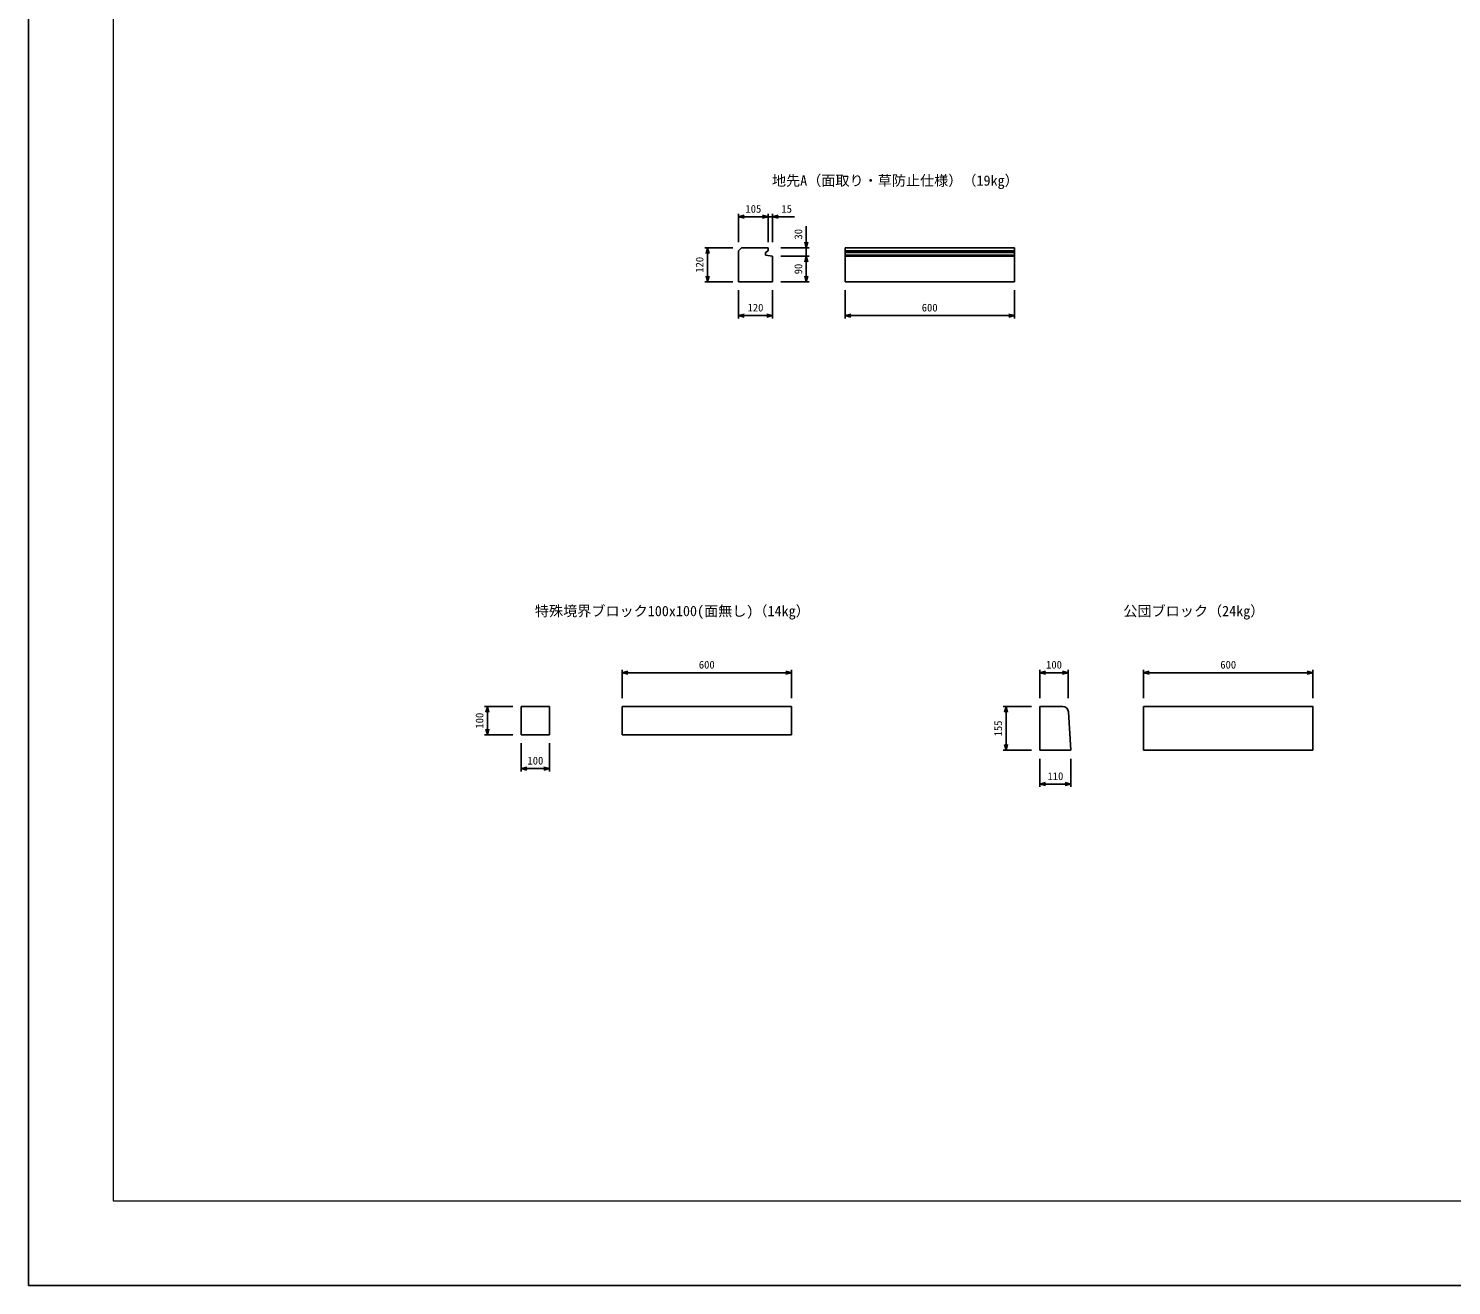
# Model space of a CAD drawing. Units: millimetres, scale not verified. Extents: x -6300 to 6300, y -4455 to 4455.
# Drawn here: x -6300 to -1256, y -4455 to 0 of the extents above; entities that cross this region are included whole.
import ezdxf
from ezdxf.enums import TextEntityAlignment as Align

# ---------------------------------------------------------------- set-up
doc = ezdxf.new("R2010")
doc.units = ezdxf.units.MM
doc.header["$LTSCALE"] = 15
for name, color, linetype, lineweight in [('0-0_DIM', 7, 'Continuous', 25), ('0-1_Defpoints', 5, 'Continuous', 25), ('0-2_OUTLINE', 3, 'Continuous', 25), ('0-3_TXT', 7, 'Continuous', 25), ('0-4_WAKU', 3, 'Continuous', 13)]:
    doc.layers.add(name, color=color, linetype=linetype, lineweight=lineweight)
doc.styles.add('ＭＳ ゴシック', font='')
doc.styles.get('ＭＳ ゴシック').set_extended_font_data('MS Gothic')

msp = doc.modelspace()

# ---------------------------------------------------------------- linework, layer by layer
at = {"layer": '0-0_DIM'}
for p, q in [((-3782.99, -657.49), (-3782.99, -757.49)), ((-3782.99, -667.49), (-3677.99, -667.49)), ((-3677.99, -657.49), (-3677.99, -757.49)), ((-3677.99, -667.49), (-3662.99, -667.49)), ((-3662.99, -657.49), (-3662.99, -757.49)), ((-3584.89, -667.49), (-3662.99, -667.49)), ((-3542.99, -700.84), (-3542.99, -777.49)), ((-3902.99, -777.49), (-3802.99, -777.49)), ((-3892.99, -897.49), (-3892.99, -777.49)), ((-3532.99, -777.49), (-3632.99, -777.49)), ((-3542.99, -807.49), (-3542.99, -777.49)), ((-3532.99, -807.49), (-3632.99, -807.49)), ((-3542.99, -897.49), (-3542.99, -807.49)), ((-3902.99, -897.49), (-3802.99, -897.49)), ((-3532.99, -897.49), (-3632.99, -897.49)), ((-3782.99, -1027.49), (-3782.99, -927.49)), ((-3662.99, -1027.49), (-3662.99, -927.49)), ((-3405.59, -1027.49), (-3405.59, -927.49)), ((-2805.59, -1027.49), (-2805.59, -927.49)), ((-3782.99, -1017.49), (-3662.99, -1017.49)), ((-3405.59, -1017.49), (-2805.59, -1017.49)), ((-4195.72, -2273.06), (-4195.72, -2373.06)), ((-4195.72, -2283.06), (-3595.72, -2283.06)), ((-3595.72, -2273.06), (-3595.72, -2373.06)), ((-2714.86, -2273.06), (-2714.86, -2373.06)), ((-2714.86, -2283.06), (-2614.86, -2283.06)), ((-2614.86, -2273.06), (-2614.86, -2373.06)), ((-2347.46, -2273.06), (-2347.46, -2373.06)), ((-2347.46, -2283.06), (-1747.46, -2283.06)), ((-1747.46, -2273.06), (-1747.46, -2373.06)), ((-4683.12, -2403.06), (-4583.12, -2403.06)), ((-4673.12, -2503.06), (-4673.12, -2403.06)), ((-2844.86, -2403.06), (-2744.86, -2403.06)), ((-2834.86, -2558.06), (-2834.86, -2403.06)), ((-4683.12, -2503.06), (-4583.12, -2503.06)), ((-4553.12, -2633.06), (-4553.12, -2533.06)), ((-4453.12, -2633.06), (-4453.12, -2533.06)), ((-2844.86, -2558.06), (-2744.86, -2558.06)), ((-2714.86, -2688.06), (-2714.86, -2588.06)), ((-2604.86, -2688.06), (-2604.86, -2588.06)), ((-4553.12, -2623.06), (-4453.12, -2623.06)), ((-2714.86, -2678.06), (-2604.86, -2678.06))]:
    msp.add_line(p, q, dxfattribs=at)
for points in [[(-3762.99, -662.13), (-3782.99, -667.49), (-3762.99, -672.85)], [(-3697.99, -662.13), (-3677.99, -667.49), (-3697.99, -672.85)], [(-3642.99, -662.13), (-3662.99, -667.49), (-3642.99, -672.85)], [(-3898.35, -797.49), (-3892.99, -777.49), (-3887.63, -797.49)], [(-3537.63, -757.49), (-3542.99, -777.49), (-3548.35, -757.49)], [(-3537.63, -827.49), (-3542.99, -807.49), (-3548.35, -827.49)], [(-3898.35, -877.49), (-3892.99, -897.49), (-3887.63, -877.49)], [(-3537.63, -877.49), (-3542.99, -897.49), (-3548.35, -877.49)], [(-3762.99, -1022.85), (-3782.99, -1017.49), (-3762.99, -1012.13)], [(-3682.99, -1022.85), (-3662.99, -1017.49), (-3682.99, -1012.13)], [(-3385.59, -1022.85), (-3405.59, -1017.49), (-3385.59, -1012.13)], [(-2825.59, -1022.85), (-2805.59, -1017.49), (-2825.59, -1012.13)], [(-4175.72, -2277.7), (-4195.72, -2283.06), (-4175.72, -2288.41)], [(-3615.72, -2277.7), (-3595.72, -2283.06), (-3615.72, -2288.41)], [(-2694.86, -2277.7), (-2714.86, -2283.06), (-2694.86, -2288.41)], [(-2634.86, -2277.7), (-2614.86, -2283.06), (-2634.86, -2288.41)], [(-2327.46, -2277.7), (-2347.46, -2283.06), (-2327.46, -2288.41)], [(-1767.46, -2277.7), (-1747.46, -2283.06), (-1767.46, -2288.41)], [(-4678.48, -2423.06), (-4673.12, -2403.06), (-4667.76, -2423.06)], [(-2840.21, -2423.06), (-2834.86, -2403.06), (-2829.5, -2423.06)], [(-4678.48, -2483.06), (-4673.12, -2503.06), (-4667.76, -2483.06)], [(-2840.21, -2538.06), (-2834.86, -2558.06), (-2829.5, -2538.06)], [(-4533.12, -2628.41), (-4553.12, -2623.06), (-4533.12, -2617.7)], [(-4473.12, -2628.41), (-4453.12, -2623.06), (-4473.12, -2617.7)], [(-2694.86, -2683.41), (-2714.86, -2678.06), (-2694.86, -2672.7)], [(-2624.86, -2683.41), (-2604.86, -2678.06), (-2624.86, -2672.7)]]:
    msp.add_lwpolyline(points, dxfattribs=at)
at = {"layer": '0-1_Defpoints'}
msp.add_lwpolyline([(-6300, -4455), (6300, -4455), (6300, 4455), (-6300, 4455)], close=True, dxfattribs=at)
at = {"layer": '0-2_OUTLINE'}
for p, q in [((-3772.99, -777.49), (-3782.99, -787.49)), ((-3782.99, -787.49), (-3782.99, -897.49)), ((-3772.99, -777.49), (-3677.99, -777.49)), ((-3687.99, -793.49), (-3677.99, -787.49)), ((-3687.99, -803.49), (-3687.99, -793.49)), ((-3687.99, -803.49), (-3662.99, -807.49)), ((-3677.99, -787.49), (-3677.99, -777.49)), ((-3405.59, -777.49), (-3405.59, -897.49)), ((-3405.59, -787.49), (-2805.59, -787.49)), ((-3405.59, -793.49), (-2805.59, -793.49)), ((-3405.59, -803.49), (-2805.59, -803.49)), ((-3662.99, -807.49), (-3662.99, -897.49)), ((-3405.59, -807.49), (-2805.59, -807.49)), ((-3782.99, -897.49), (-3662.99, -897.49)), ((-3405.59, -897.49), (-2805.59, -897.49)), ((-4553.12, -2403.06), (-4453.12, -2403.06)), ((-4553.12, -2403.06), (-4553.12, -2503.06)), ((-4453.12, -2403.06), (-4453.12, -2503.06)), ((-4195.72, -2403.06), (-3595.72, -2403.06)), ((-4195.72, -2403.06), (-4195.72, -2503.06)), ((-3595.72, -2403.06), (-3595.72, -2503.06)), ((-2714.86, -2558.06), (-2714.86, -2403.06)), ((-2714.86, -2403.06), (-2633.61, -2403.06)), ((-2347.46, -2403.06), (-2347.46, -2558.06)), ((-2604.86, -2558.06), (-2613.65, -2421.77)), ((-4553.12, -2503.06), (-4453.12, -2503.06)), ((-4195.72, -2503.06), (-3595.72, -2503.06)), ((-2714.86, -2558.06), (-2604.86, -2558.06)), ((-2347.46, -2558.06), (-1747.46, -2558.06))]:
    msp.add_line(p, q, dxfattribs=at)
for points in [[(-3405.59, -777.49), (-2805.59, -777.49), (-2805.59, -897.49)], [(-2347.46, -2403.06), (-1747.46, -2403.06), (-1747.46, -2558.06)]]:
    msp.add_lwpolyline(points, dxfattribs=at)
msp.add_arc((-2633.61, -2423.06), 20, 3.69139, 90, dxfattribs=at)
at = {"layer": '0-4_WAKU'}
msp.add_lwpolyline([(-6000, -4155), (6000, -4155), (6000, 4155), (-6000, 4155)], close=True, dxfattribs=at)

# ---------------------------------------------------------------- texts
at = {"layer": '0-0_DIM', "style": 'ＭＳ ゴシック'}
for s, p in [('105', (-3758.62, -661.24)), ('15', (-3631.15, -661.24)), ('120', (-3751.12, -1011.24)), ('600', (-3133.72, -1011.24)), ('600', (-3923.85, -2276.81)), ('100', (-2692.98, -2276.81)), ('600', (-2075.58, -2276.81)), ('100', (-4531.25, -2616.81)), ('110', (-2687.98, -2671.81))]:
    msp.add_text(s, height=27.49, dxfattribs=at).set_placement(p, align=Align.BOTTOM_LEFT)
for s, p in [('30', (-3549.24, -747.92)), ('120', (-3899.24, -865.62)), ('90', (-3549.24, -871.24)), ('100', (-4679.37, -2481.18)), ('155', (-2841.11, -2508.68))]:
    msp.add_text(s, height=27.49, rotation=90, dxfattribs=at).set_placement(p, align=Align.BOTTOM_LEFT)
at = {"layer": '0-3_TXT', "style": 'ＭＳ ゴシック'}
for s, p in [('地先A（面取り・草防止仕様）（19kg）', (-3664.8, -568.27)), ('特殊境界ブロック100x100(面無し)（14kg）', (-4504.93, -2093.83)), ('公団ブロック（24kg）', (-2419.17, -2093.83))]:
    msp.add_text(s, height=36.66, dxfattribs=at).set_placement(p, align=Align.BOTTOM_LEFT)

doc.saveas('drawing.dxf')
